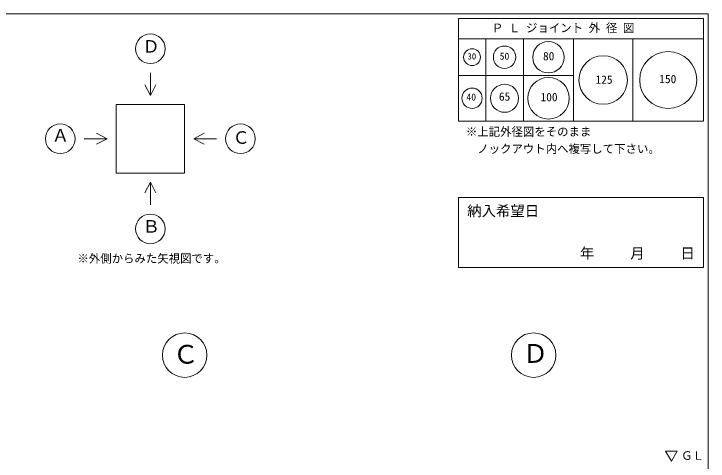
# Model space of a CAD drawing. Units: millimetres, scale not verified. Extents: x -4890 to 4890, y -2291 to 2291.
# Drawn here: x 1846 to 4890, y 330 to 2291 of the extents above; entities that cross this region are included whole.
import ezdxf
from ezdxf.enums import TextEntityAlignment as Align

# ---------------------------------------------------------------- set-up
doc = ezdxf.new("R2010")
doc.units = ezdxf.units.MM
doc.header["$LTSCALE"] = 10
for name, color, linetype, lineweight in [('0-2_waku', 7, 'Continuous', 18), ('0-3_gaikei', 7, 'Continuous', 18), ('0-8_hole', 7, 'Continuous', 18), ('0-E_文字１', 7, 'Continuous', 18)]:
    doc.layers.add(name, color=color, linetype=linetype, lineweight=lineweight)
doc.styles.add('ＭＳ ゴシック', font='')
doc.styles.get('ＭＳ ゴシック').set_extended_font_data('MS Gothic')

msp = doc.modelspace()

# ---------------------------------------------------------------- linework, layer by layer
at = {"layer": '0-2_waku'}
for p, q in [((-1230.06, 2291.29), (4889.94, 2291.29)), ((4889.94, 2291.29), (4889.94, -1983.71)), ((3794.94, 2271.29), (3794.94, 1821.29)), ((3794.94, 2271.29), (4869.94, 2271.29)), ((3794.94, 2271.29), (4869.94, 2271.29)), ((3794.94, 2271.29), (4869.94, 2271.29)), ((3794.94, 2271.29), (3794.94, 1821.29)), ((3794.94, 2271.29), (4869.94, 2271.29)), ((3794.94, 2271.29), (4869.94, 2271.29)), ((3794.94, 2271.29), (4869.94, 2271.29)), ((4869.94, 2271.29), (4869.94, 1821.29)), ((4869.94, 2271.29), (4869.94, 1821.29)), ((3794.94, 2181.29), (4869.94, 2181.29)), ((3914.94, 2181.29), (3914.94, 1821.29)), ((4079.94, 2181.29), (4079.94, 1821.29)), ((4299.94, 2181.29), (4299.94, 1821.29)), ((4559.94, 2181.29), (4559.94, 1821.29)), ((3794.94, 2021.29), (4299.94, 2021.29)), ((3794.94, 1821.29), (4869.94, 1821.29)), ((3794.94, 1821.29), (4869.94, 1821.29))]:
    msp.add_line(p, q, dxfattribs=at)
at = {"layer": '0-3_gaikei'}
for p, q in [((2444.55, 2033.51), (2444.55, 1933.51)), ((2444.55, 1933.51), (2420.43, 1979.89)), ((2444.55, 1933.51), (2468.68, 1979.89)), ((2294.55, 1893.51), (2594.55, 1893.51)), ((2294.55, 1893.51), (2294.55, 1593.51)), ((2594.55, 1893.51), (2594.55, 1593.51)), ((2254.55, 1743.51), (2208.18, 1767.64)), ((2634.55, 1743.51), (2680.93, 1767.64)), ((2154.55, 1743.51), (2254.55, 1743.51)), ((2254.55, 1743.51), (2208.18, 1719.38)), ((2294.55, 1593.51), (2594.55, 1593.51)), ((2444.55, 1553.51), (2420.43, 1507.13)), ((2444.55, 1553.51), (2468.68, 1507.13)), ((2444.55, 1453.51), (2444.55, 1553.51))]:
    msp.add_line(p, q, dxfattribs=at)
msp.add_lwpolyline([(2734.55, 1743.51), (2634.55, 1743.51), (2680.93, 1719.38)], dxfattribs=at)
for centre, radius in [((2444.55, 2138.51), 65), ((2049.55, 1743.51), 65), ((2839.55, 1743.51), 65), ((2444.55, 1348.51), 65), ((2594.94, 795.04), 97.5), ((4124.94, 795.04), 97.5)]:
    msp.add_circle(centre, radius, dxfattribs=at)
at = {"layer": '0-8_hole', "lineweight": 5}
msp.add_lwpolyline([(3794.94, 1486), (3794.94, 1179.29), (4869.94, 1179.29), (4869.94, 1486)], close=True, dxfattribs=at)
msp.add_lwpolyline([(3794.94, 1486), (3794.94, 1179.29), (4869.94, 1179.29), (4869.94, 1486)], close=True, dxfattribs=at)
at = {"layer": '0-8_hole'}
for centre, radius in [((4189.94, 2101.29), 69), ((3854.94, 2101.29), 37), ((3997.44, 2101.29), 49), ((4429.94, 2001.29), 106.5), ((4714.94, 2001.29), 125), ((4189.94, 1921.29), 91), ((3997.44, 1921.29), 61.5), ((3854.94, 1921.29), 44.5)]:
    msp.add_circle(centre, radius, dxfattribs=at)
at = {"layer": '0-E_文字１'}
for p, q in [((4728.68, 330.56), (4703.48, 373.5)), ((4703.48, 373.5), (4753.88, 373.5)), ((4728.68, 330.56), (4753.88, 373.5))]:
    msp.add_line(p, q, dxfattribs=at)

# ---------------------------------------------------------------- texts
at = {"layer": '0-8_hole', "style": 'ＭＳ ゴシック'}
for s, height, p in [('30', 28.04, (3834.89, 2082.76)), ('50', 31.16, (3975.85, 2080.95)), ('80', 36.66, (4166.12, 2076.61)), ('125', 36.66, (4396.22, 1973.87)), ('150', 36.66, (4675.76, 1976.52)), ('40', 31.16, (3830.22, 1901.7)), ('65', 36.66, (3972.66, 1899.57)), ('100', 36.66, (4155, 1897.11)), ('納入希望日', 46.19, (3833.82, 1390.38))]:
    msp.add_text(s, height=height, dxfattribs=at).set_placement(p, align=Align.BOTTOM_LEFT)
at = {"layer": '0-E_文字１', "style": 'ＭＳ ゴシック'}
for s, height, p in [('Ｐ Ｌ ジョイント 外 径 図', 36.66, (3941.87, 2200.11)), ('Ｄ', 54.99, (2410.19, 2104.67)), ('※上記外径図をそのまま', 36.66, (3827.9, 1745.09)), ('Ａ', 54.99, (2012.87, 1714.76)), ('Ｃ', 54.99, (2805.22, 1705.07)), ('\u3000ノックアウト内へ複写して下さい。', 36.66, (3827.9, 1670.09)), ('Ｂ', 54.99, (2410.95, 1315.56)), ('\u3000\u3000\u3000年     月\u3000\u3000 日', 46.19, (4139.2, 1204.6)), ('※外側からみた矢視図です。', 36.66, (2124.76, 1189.14)), ('Ｃ', 82.48, (2543.23, 732.74)), ('Ｄ', 82.48, (4076.03, 736.45)), ('ＧＬ', 36.66, (4771.48, 325.01))]:
    msp.add_text(s, height=height, dxfattribs=at).set_placement(p, align=Align.BOTTOM_LEFT)

doc.saveas('drawing.dxf')
